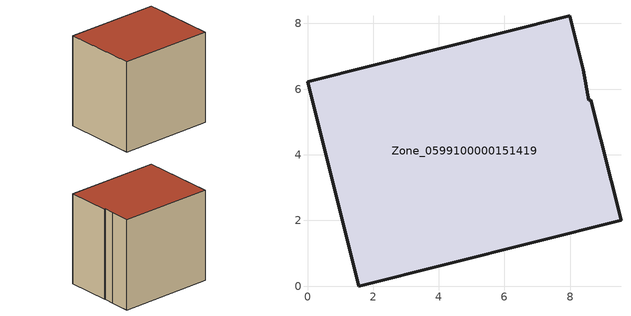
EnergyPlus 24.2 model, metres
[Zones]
Zone_0599100000151419
 floor ground (C_G): 8.4,6.58 8.57,5.67 8.63,5.68 9.55,2 1.56,0 0,6.23 7.99,8.23 z0
 wall outside (C_F): 1.56,0 9.55,2 8.63,5.68 8.57,5.67 8.4,6.58 7.99,8.23 0,6.23 1.56,0 z0:7.89
 roof outside (C_R): 8.57,5.67 8.4,6.58 7.99,8.23 0,6.23 1.56,0 9.55,2 8.63,5.68 z7.89
[BUILDING]
Pand.0599100000151419: North Axis=0; Terrain=City; Loads Convergence Tolerance Value=0.04; Temperature Convergence Tolerance Value=0.4; Solar Distribution=FullExterior; Maximum Number of Warmup Days=25; Minimum Number of Warmup Days=1
[Site:Location]
Rotterdam.The.Hague.AP_ZH_NLD Design_Conditions: Latitude=51.96; Longitude=4.45; Time Zone=1; Elevation=-4.5
[SITE:GROUNDTEMPERATURE:BUILDINGSURFACE]
18, 18, 18, 18, 18, 18, 18, 18, 18, 18, 18, 18
[MATERIAL] Thermal Absorptance=0.9; Solar Absorptance=0.7; Visible Absorptance=0.7
Name | Roughness | Thickness | Conductivity | Density | Specific Heat
G.TC.1965-1974 | MediumSmooth | 0.15 | 0.882353 | 540 | 1210
F.TC.1965-1974 | Rough | 0.3 | 0.697674 | 1920 | 840
R.TC.1965-1974 | MediumRough | 0.2 | 0.232558 | 1500 | 1000
[CONSTRUCTION]
C_G: G.TC.1965-1974
C_F: F.TC.1965-1974
C_R: R.TC.1965-1974
[ZONE]
Zone_0599100000151419: Type=1; Multiplier=1; Ceiling Height=Autocalculate; Volume=Autocalculate; Floor Area=autocalculate; Part of Total Floor Area=Yes
[ZONEINFILTRATION:DESIGNFLOWRATE]
Infil_Zone_0599100000151419: Zone or ZoneList or Space or SpaceList=Zone_0599100000151419; Schedule=AlwaysOn; Design Flow Rate Calculation Method=Flow/Area; Flow Rate per Floor Area=0.003; Constant Term Coefficient=1; Temperature Term Coefficient=0; Velocity Term Coefficient=0; Velocity Squared Term Coefficient=0
[HVACTEMPLATE:ZONE:IDEALLOADSAIRSYSTEM]
Zone_0599100000151419: Maximum Heating Supply Air Temperature=50; Minimum Cooling Supply Air Temperature=13; Maximum Heating Supply Air Humidity Ratio=0.0156; Minimum Cooling Supply Air Humidity Ratio=0.0077; Heating Limit=NoLimit; Cooling Limit=NoLimit; Dehumidification Control Type=ConstantSensibleHeatRatio; Cooling Sensible Heat Ratio=0.7; Dehumidification Setpoint=60; Humidification Control Type=None; Humidification Setpoint=30; Outdoor Air Method=None; Outdoor Air Flow Rate per Person=0.00944; Outdoor Air Flow Rate per Zone Floor Area=0; Outdoor Air Flow Rate per Zone=0; Demand Controlled Ventilation Type=None; Outdoor Air Economizer Type=NoEconomizer; Heat Recovery Type=None; Sensible Heat Recovery Effectiveness=0.7; Latent Heat Recovery Effectiveness=0.65
[ZONECONTROL:THERMOSTAT]
ThermostatControl_Zone_0599100000151419: Zone or ZoneList=Zone_0599100000151419; Control Type Schedule=DualSetpointControlType; Control 1=Thermostat_Zone_0599100000151419; Temperature Difference Between Cutout And Setpoint=0
[THERMOSTATSETPOINT:DUALSETPOINT]
Thermostat_Zone_0599100000151419: Heating Setpoint Temperature Schedule=HeatingSetpoint_Zone_0599100000151419; Cooling Setpoint Temperature Schedule=CoolingSetpoint_Zone_0599100000151419
[SCHEDULE:COMPACT]
HeatingSetpoint_Zone_0599100000151419: Through: 12/31, For: AllDays, Until: 24:00, 21
CoolingSetpoint_Zone_0599100000151419: Through: 12/31, For: AllDays, Until: 24:00, 24
DualSetpointControlType: Through: 12/31, For: AllDays, Until: 24:00, 4
AlwaysOn: Through: 12/31, For: AllDays, Until: 24:00, 1
